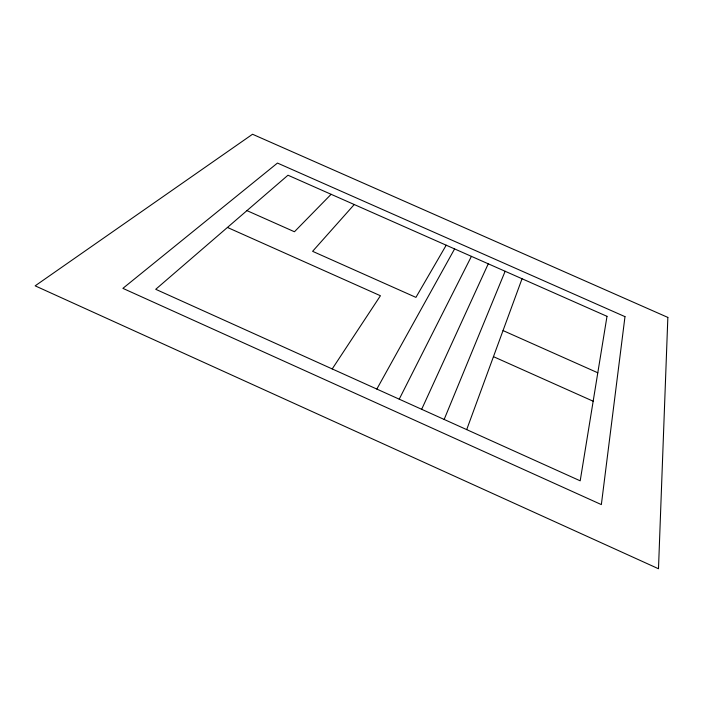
<?xml version="1.0" encoding="UTF-8"?>
<svg xmlns="http://www.w3.org/2000/svg" width="703" height="703" viewBox="0 0 703 703"><rect width="100%" height="100%" fill="white"/><g stroke="black" fill="none" stroke-linecap="round" stroke-linejoin="round"><path stroke-width="1.05" d="M466.695 429.621L522.039 278.748M444.155 419.445L505.141 271.27M421.668 409.295L488.26 263.81M399.225 399.172L471.414 256.358M376.834 389.067L454.595 248.915M446.203 245.198L415.93 297.378L312.598 251.323L354.25 204.529M332.211 368.934L380.428 295.743L227.438 227.447M331.122 194.3L294.443 231.753L246.946 210.619M503.032 330.577L597.796 372.783M493.462 356.658L593.165 401.22M667.85 317.413L658.491 568.753L35.15 285.84L252.526 134.247L667.85 317.413M624.985 316.649L601.355 504.596L122.893 288.362L277.465 163.061L624.985 316.649M606.997 316.324L580.195 480.826L155.723 289.302L287.984 175.223L606.997 316.324"/></g></svg>
